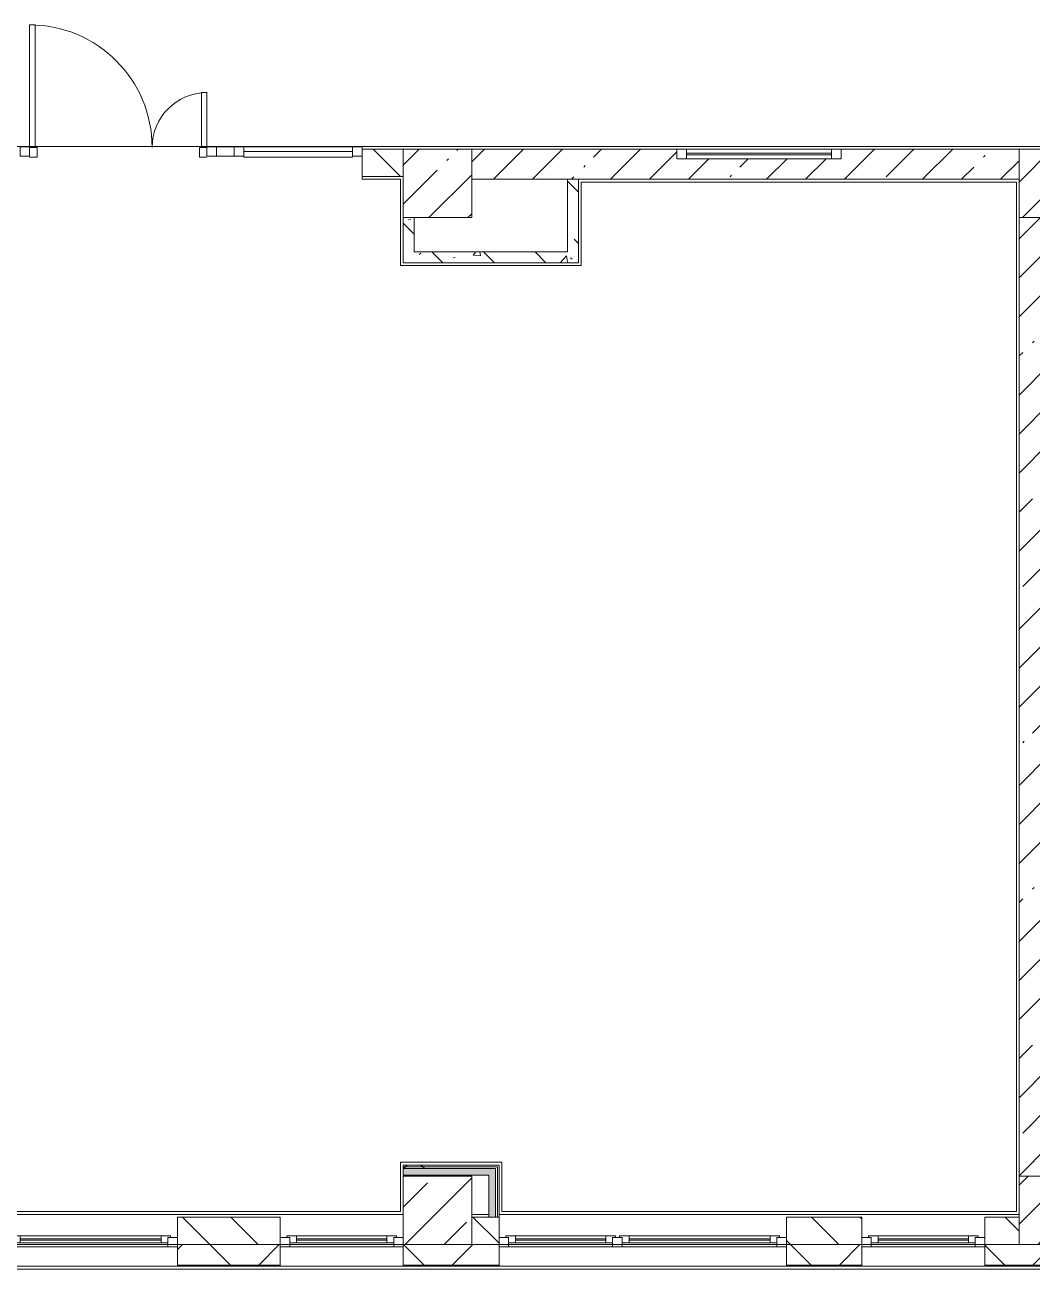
# Model space of a CAD drawing. Header units: millimetres. Extents: x -7229 to 196340, y -8553 to 29000.
# Drawn here: x 58145 to 65505, y -280 to 8808 of the extents above; entities that cross this region are included whole.
import ezdxf

# ---------------------------------------------------------------- set-up
doc = ezdxf.new("R2010")
doc.units = ezdxf.units.MM
for name, color, linetype, lineweight, true_color in [('A-DETL-GENF-2', 7, 'Continuous', 5, 0xaaaaaa), ('A-DOOR-4', 7, 'Continuous', 5, 0xaaaaaa), ('A-FLOR-2', 7, 'Continuous', 5, 0xaaaaaa), ('I-WALL-1', 7, 'Continuous', 5, 0xe7e7e7), ('I-WALL-3', 7, 'Continuous', 5, 0x787878)]:
    doc.layers.add(name, color=color, linetype=linetype, lineweight=lineweight, true_color=true_color)
for name, color, linetype, lineweight in [('A-GLAZ', 7, 'Continuous', 5), ('A-GLAZ-CURT', 7, 'Continuous', 5), ('A-GLAZ-CWMG', 7, 'Continuous', 5), ('A-WALL', 7, 'Continuous', 5), ('A-WALL-1', 7, 'Continuous', 9), ('I-WALL', 7, 'Continuous', 5), ('S-COLS', 7, 'Continuous', 5)]:
    doc.layers.add(name, color=color, linetype=linetype, lineweight=lineweight)
pattern_1 = [(45, (0, 0), (-285.1231, 285.1231), []), (45, (285.12, 0), (-285.1231, 285.1231), [504.031, -100.806, 16.764, -84.042])]
pattern_2 = [(135, (0, 0), (-377.1708, -377.1708), [533.4, -88.9, 17.78, -88.9]), (135, (0, 376.94), (-377.1708, -377.1708), []), (50, (0, 0), (637.6445, -55.7866), [66.675, -733.425]), (355, (0, 0), (-123.3494, 668.699), [53.34, -586.74]), (100.451, (53.14, -4.65), (514.299, 612.908), [56.665, -623.315]), (46.184, (0, 177.8), (948.776, -147.15), [100.012, -1100.137]), (96.636, (79.1, 165.5), (830.909, 865.997), [84.998, -934.973]), (351.184, (0, 177.8), (830.918, 865.988), [80.01, -880.11]), (21, (88.9, 133.35), (530.6506, -357.9283), [66.675, -733.425]), (326, (88.9, 133.35), (216.308, 644.6585), [53.34, -586.74]), (71.451, (133.1, 103.5), (746.9596, 286.7243), [56.665, -623.315]), (37.5, (0, 0), (10.8105, 295.9426), [16.764, -562.864, 16.764, -578.866, -588.962]), (37.5, (0, 0), (10.8105, 295.9426), [-1175.258, 16.764, -572.198]), (7.5, (0, 0), (233.8692, 350.6318), [16.764, -322.834, 16.764, -549.529, -224.472]), (7.5, (0, 0), (233.8692, 350.6318), [-905.891, 16.764, -207.708]), (327.5, (-198.25, 0), (474.5678, -20.0513), [16.764, -205.486, 16.764, -676.656, -920.115]), (327.5, (-198.25, 0), (474.5678, -20.0513), [-915.67, 16.764, -903.351]), (317.5, (-287.15, 0), (518.4522, 88.9934), [16.764, -272.161, 16.764, -443.738, -653.415]), (317.5, (-287.15, 0), (518.4522, 88.9934), [-749.427, 16.764, -636.651])]
pattern_3 = [(45, (0, 0), (-530.33, 530.33), []), (135, (0, 0), (-530.33, -530.33), [])]

# ---------------------------------------------------------------- blocks, each defined once
blk = doc.blocks.new('BSC_Колонна _Прямоугольная - 500х500-V4-1_2_3_птичка зашивка')
at = {"layer": 'S-COLS'}
h = blk.add_hatch(dxfattribs=at)
h.set_pattern_fill('FP_7', color=256, style=0, pattern_type=2)
h.set_pattern_definition([(45, (-61160, -7650), (-285.1231, 285.1231), []), (45, (-60874.88, -7650), (-285.123, 285.123), [504.031, -100.806, 16.764, -84.042])])
h.paths.add_polyline_path([(250, -250), (250, 250), (-250, 250), (-250, -250)])
for p, q in [((250, 250), (-250, 250)), ((-250, 250), (-250, -250)), ((250, -250), (250, 250)), ((-250, -250), (250, -250))]:
    blk.add_line(p, q, dxfattribs=at)
blk = doc.blocks.new('BSC_Колонна _Прямоугольная - 500х500-V11-1_2_3_птичка зашивка')
at = {"layer": 'S-COLS'}
h = blk.add_hatch(dxfattribs=at)
h.set_pattern_fill('FP_14', color=256, style=0, pattern_type=2)
h.set_pattern_definition([(45, (-61160, -150), (-285.123, 285.123), []), (45, (-60874.88, -150), (-285.123, 285.123), [504.031, -100.806, 16.764, -84.042])])
h.paths.add_polyline_path([(-250, -250), (250, -250), (250, 250), (-250, 250), (-250, -30)])
for p, q in [((250, 250), (-250, 250)), ((-250, 250), (-250, -250)), ((250, -250), (250, 250)), ((-250, -250), (250, -250))]:
    blk.add_line(p, q, dxfattribs=at)
blk = doc.blocks.new('BSC_Колонна _Прямоугольная - 500х500-V12-1_2_3_птичка зашивка')
at = {"layer": 'S-COLS'}
h = blk.add_hatch(dxfattribs=at)
h.set_pattern_fill('FP_15', color=256, style=0, pattern_type=2)
h.set_pattern_definition([(45, (-65660, -150), (-285.1231, 285.1231), []), (45, (-65374.88, -150), (-285.1231, 285.1231), [504.031, -100.806, 16.764, -84.042])])
h.paths.add_polyline_path([(250, -250), (250, 250), (-250, 250), (-250, -250)])
for p, q in [((250, 250), (-250, 250)), ((-250, 250), (-250, -250)), ((250, -250), (250, 250)), ((-250, -250), (250, -250))]:
    blk.add_line(p, q, dxfattribs=at)
blk = doc.blocks.new('BSC_Колонна _Прямоугольная - 500х500-V15-1_2_3_птичка зашивка')
at = {"layer": 'S-COLS'}
h = blk.add_hatch(dxfattribs=at)
h.set_pattern_fill('FP_18', color=256, style=0, pattern_type=2)
h.set_pattern_definition([(45, (-65660, -7650), (-285.1231, 285.1231), []), (45, (-65374.88, -7650), (-285.1231, 285.1231), [504.031, -100.806, 16.764, -84.042])])
h.paths.add_polyline_path([(-30, -250), (250, -250), (250, 22), (220, 22), (220, 30), (250, 30), (250, 250), (-250, 250), (-250, -250)])
for p, q in [((220, 250), (-250, 250)), ((-250, 250), (-250, -250)), ((250, -250), (250, 22)), ((-250, -250), (250, -250))]:
    blk.add_line(p, q, dxfattribs=at)
blk = doc.blocks.new('120_Окно_СКБ_2Ст - 120_Окно_СКБ_2Ст 2100х2500 _мал створка справа_-V24-1_2_3_птичка зашивка')
at = {"layer": 'A-GLAZ'}
for p, q in [((-1050, -127), (-1050, -57)), ((-1050, -57), (-980, -57)), ((1050, -57), (-1050, -57)), ((-980, -57), (-980, -127)), ((150, -87), (-980, -87)), ((-980, -87), (-980, -127)), ((-930, -137), (-930, -87)), ((100, -137), (100, -87)), ((150, -127), (150, -57)), ((150, -57), (220, -57)), ((150, -127), (150, -87)), ((220, -57), (220, -127)), ((980, -87), (220, -87)), ((220, -87), (220, -127)), ((270, -137), (270, -87)), ((930, -137), (930, -87)), ((980, -127), (980, -57)), ((980, -57), (1050, -57)), ((980, -127), (980, -87)), ((1050, -57), (1050, -127)), ((-980, -127), (-1050, -127)), ((-1050, -127), (-1000, -127)), ((-980, -127), (-1000, -127)), ((-1000, -127), (-1000, -137)), ((-1000, -137), (170, -137)), ((170, -137), (-1000, -137)), ((-930, -107), (100, -107)), ((100, -117), (-930, -117)), ((220, -127), (150, -127)), ((170, -127), (150, -127)), ((170, -127), (200, -127)), ((170, -137), (170, -127)), ((220, -127), (200, -127)), ((200, -127), (200, -137)), ((200, -137), (1000, -137)), ((1000, -137), (200, -137)), ((270, -107), (930, -107)), ((930, -117), (270, -117)), ((1050, -127), (980, -127)), ((1000, -127), (980, -127)), ((1000, -127), (1050, -127)), ((1000, -137), (1000, -127))]:
    blk.add_line(p, q, dxfattribs=at)
blk = doc.blocks.new('120_Окно_СКБ_1Ст - 120_Окно_СКБ_1Ст 900х2500_h_-V41-1_2_3_птичка зашивка')
at = {"layer": 'A-GLAZ'}
for p, q in [((-450, -127), (-450, -57)), ((-450, -57), (-380, -57)), ((450, -57), (-450, -57)), ((-380, -57), (-380, -127)), ((380, -87), (-380, -87)), ((-380, -87), (-380, -127)), ((-330, -137), (-330, -87)), ((330, -137), (330, -87)), ((380, -127), (380, -57)), ((380, -57), (450, -57)), ((380, -127), (380, -87)), ((450, -57), (450, -127)), ((-380, -127), (-450, -127)), ((-450, -127), (-400, -127)), ((-380, -127), (-400, -127)), ((-400, -127), (-400, -137)), ((-400, -137), (400, -137)), ((400, -137), (-400, -137)), ((-330, -107), (330, -107)), ((330, -117), (-330, -117)), ((450, -127), (380, -127)), ((400, -127), (380, -127)), ((400, -127), (450, -127)), ((400, -137), (400, -127))]:
    blk.add_line(p, q, dxfattribs=at)
blk = doc.blocks.new('120_Окно_СКБ_1Ст - 120_Окно_СКБ_1Ст 900х2500_h_-V49-1_2_3_птичка зашивка')
at = {"layer": 'A-GLAZ'}
for p, q in [((-450, -127), (-450, -57)), ((-450, -57), (-380, -57)), ((450, -57), (-450, -57)), ((-380, -57), (-380, -127)), ((380, -87), (-380, -87)), ((-380, -87), (-380, -127)), ((-330, -137), (-330, -87)), ((330, -137), (330, -87)), ((380, -127), (380, -57)), ((380, -57), (450, -57)), ((380, -127), (380, -87)), ((450, -57), (450, -127)), ((-380, -127), (-450, -127)), ((-450, -127), (-400, -127)), ((-380, -127), (-400, -127)), ((-400, -127), (-400, -137)), ((-400, -137), (400, -137)), ((400, -137), (-400, -137)), ((-330, -107), (330, -107)), ((330, -117), (-330, -117)), ((450, -127), (380, -127)), ((400, -127), (380, -127)), ((400, -127), (450, -127)), ((400, -137), (400, -127))]:
    blk.add_line(p, q, dxfattribs=at)
blk = doc.blocks.new('Прямоугольный импост - 50 x 70 мм-31700031-1_2_3_птичка зашивка')
at = {"layer": 'A-GLAZ-CWMG'}
for p, q in [((-70, 35), (0, 35)), ((-70, -35), (-70, 35)), ((0, 35), (0, -35)), ((0, -35), (-70, -35))]:
    blk.add_line(p, q, dxfattribs=at)
blk = doc.blocks.new('Дверь_Витражная_остекление_ - ДВН_ДАО_Главный вход_1200 в свету-31742133-1_2_3_птичка зашивка')
at = {"layer": 'A-DETL-GENF-2'}
for p, q in [((-607.5, 925), (-647.5, 925)), ((-647.5, 925), (-647.5, 35)), ((-607.5, 30), (-607.5, 925)), ((647.5, 430), (607.5, 430)), ((607.5, 430), (607.5, 30)), ((647.5, 35), (647.5, 430)), ((-647.5, 30), (-607.5, 30)), ((-592.5, 30), (-647.5, 30)), ((-592.5, -40), (-592.5, 30)), ((592.5, -40), (592.5, 30)), ((592.5, 30), (647.5, 30)), ((607.5, 30), (647.5, 30)), ((-647.5, -40), (-592.5, -40)), ((647.5, -40), (592.5, -40))]:
    blk.add_line(p, q, dxfattribs=at)
at = {"layer": 'A-DOOR-4'}
for p, q in [((-647.5, 925), (-647.5, 35)), ((647.5, 430), (647.5, 35))]:
    blk.add_line(p, q, dxfattribs=at)
for centre, radius, start, end in [((-647.5, 30), 895, 360, 90), ((647.5, 30), 400, 90, 180)]:
    blk.add_arc(centre, radius, start, end, dxfattribs=at)
blk = doc.blocks.new('Системная панель - Стемалит - 40мм-31720939-1_2_3_птичка зашивка')
at = {"layer": 'A-GLAZ-CURT'}
for p, q in [((65, 35), (-65, 35)), ((-65, 35), (-65, -35)), ((65, -35), (65, 35)), ((-65, -35), (65, -35))]:
    blk.add_line(p, q, dxfattribs=at)
blk = doc.blocks.new('Прямоугольный импост - 50 x 70 мм-31687886-1_2_3_птичка зашивка')
at = {"layer": 'A-GLAZ-CWMG'}
for p, q in [((-35, 35), (35, 35)), ((-35, -35), (-35, 35)), ((35, 35), (35, -35)), ((35, -35), (-35, -35))]:
    blk.add_line(p, q, dxfattribs=at)
blk = doc.blocks.new('Прямоугольный импост - 50 x 70 мм-V147-1_2_3_птичка зашивка')
at = {"layer": 'A-GLAZ-CWMG'}
for p, q in [((0, 35), (-70, 35)), ((-70, 35), (-70, -35)), ((0, -35), (0, 35)), ((-70, -35), (0, -35))]:
    blk.add_line(p, q, dxfattribs=at)
blk = doc.blocks.new('Системная панель - Стекло - 40мм-V153-1_2_3_птичка зашивка')
at = {"layer": 'A-GLAZ-CURT'}
h = blk.add_hatch(dxfattribs=at)
h.set_pattern_fill('FP_139', color=256, style=0, pattern_type=2)
h.set_pattern_definition([(45, (-60642.5, -7383), (-1414.214, 1414.214), [1000, -3000]), (45, (-61642.5, -7883), (-1414.214, 1414.214), [3000, -1000]), (45, (-59642.5, -8383), (-1414.214, 1414.214), [1000, -3000])])
h.paths.add_polyline_path([(395.1, -40), (397.5, -35), (397.5, 0), (-397.5, 0), (-397.5, -40)])
for p, q in [((397.5, 0), (-397.5, 0)), ((-397.5, 0), (-397.5, -40)), ((397.5, -40), (397.5, 0)), ((-397.5, -40), (397.5, -40))]:
    blk.add_line(p, q, dxfattribs=at)
blk = doc.blocks.new('Прямоугольный импост - 50 x 70 мм-31702100-1_2_3_птичка зашивка')
at = {"layer": 'A-GLAZ-CWMG'}
for p, q in [((-35, 35), (35, 35)), ((-35, -35), (-35, 35)), ((35, 35), (35, -35)), ((35, -35), (-35, -35))]:
    blk.add_line(p, q, dxfattribs=at)
blk = doc.blocks.new('Прямоугольный импост - 50 x 70 мм-31720914-1_2_3_птичка зашивка')
at = {"layer": 'A-GLAZ-CWMG'}
blk.add_line((24940, 7918), (24145, 7918), dxfattribs=at)
blk = doc.blocks.new('120_Окно_СКБ_1Ст - 120_Окно_СКБ_1Ст 400х1200 EI30-24228621-1_2_3_птичка зашивка')
at = {"layer": 'A-GLAZ'}
for p, q in [((-600, 40), (-600, 110)), ((-600, 110), (-530, 110)), ((600, 110), (-600, 110)), ((-530, 110), (-530, 40)), ((530, 40), (530, 110)), ((530, 110), (600, 110)), ((600, 110), (600, 40)), ((-530, 40), (-600, 40)), ((-600, 40), (600, 40)), ((530, 80), (-530, 80)), ((530, 70), (-530, 70)), ((600, 40), (530, 40))]:
    blk.add_line(p, q, dxfattribs=at)

msp = doc.modelspace()

# ---------------------------------------------------------------- hatches: boundary and pattern name
at = {"layer": 'A-WALL'}
h = msp.add_hatch(dxfattribs=at)
h.set_pattern_fill('FP_32', color=256, style=0, pattern_type=2)
h.set_pattern_definition([(135, (0, 0), (-176.7767, -176.7767), [])])
h.paths.add_polyline_path([(47910, -100), (48160, -100), (48160, 100), (47910, 100)])
h.paths.add_polyline_path([(65410, -100), (65410, 100), (65160, 100), (65160, -100)])
h.paths.add_polyline_path([(64249.1, -100), (64260, -100), (64260, 100), (63710, 100), (63710, -100)])
h.paths.add_polyline_path([(49771.5, -100), (49771.5, 100), (49060, 100), (49060, -100)])
h.paths.add_polyline_path([(51871.5, -100), (51910, -94.7), (51910, 100), (51871.5, 100)])
h.paths.add_polyline_path([(57160, -100), (57160, 100), (56910, 100), (56910, -100), (57033.4, -100)])
h.paths.add_polyline_path([(61543.2, -100), (61610, -100), (61610, 100), (61410, 100), (61410, -100)])
h.paths.add_polyline_path([(52523.6, -100), (53310, -100), (53310, 100), (52410, 100), (52410, -100)])
h.paths.add_polyline_path([(59260, -100), (60010, -100), (60010, 100), (59260, 100)])
h = msp.add_hatch(dxfattribs=at)
h.set_pattern_fill('FP_21', color=256, style=0, pattern_type=2)
h.set_pattern_definition([(45, (0, 0), (-353.5534, 353.5534), []), (135, (0, 0), (-353.5534, -353.5534), [])])
h.paths.add_polyline_path([(75693.8, -250), (75700, -250), (75700, -100), (73980, -100), (73980, -250), (75692.1, -250)])
h.paths.add_polyline_path([(67060, -250), (70660, -250), (70660, -100), (67060, -100), (67060, -113)])
h.paths.add_polyline_path([(71560, -250), (72280, -250), (72280, -100), (71560, -101.8), (71560, -118)])
h.paths.add_polyline_path([(60910, -250), (61610, -250), (61610, -100), (60910, -100), (60910, -128.3)])
h.paths.add_polyline_path([(66053, -250), (66160, -250), (66160, -100), (65160, -100), (65160, -250)])
h.paths.add_polyline_path([(64260, -250), (64260, -100), (63710, -100), (63710, -250), (64249.1, -250)])
h.paths.add_polyline_path([(56410, -250), (57160, -250), (57160, -100), (56410, -100), (56410, -139.5)])
h.paths.add_polyline_path([(59260, -250), (60010, -250), (60010, -100), (59260, -100), (59260, -132.4)])
h.paths.add_polyline_path([(51871.5, -250), (53310, -250), (53310, -100), (51871.5, -100), (51871.5, -150.7)])
h.paths.add_polyline_path([(49060, -250), (49771.5, -250), (49771.5, -100), (49060, -100), (49060, -157.7)])
h.paths.add_polyline_path([(42737.5, -250), (44310, -250), (44310, -100), (42737.5, -100), (42737.5, -173.5)])
h.paths.add_polyline_path([(48160, -250), (48160, -100), (47410, -100), (47410, -250), (48013.7, -250)])
h.paths.add_polyline_path([(29209.7, -250), (30210, -250), (30210, -100), (29209.7, -100), (29209.7, -207.1)])
h.paths.add_polyline_path([(39040, -250), (39040, -100), (37990, -100), (37990, -250), (38994.1, -250)])
h.paths.add_polyline_path([(37090, -250), (37090, -100), (35970, -100), (35970, -250), (36288.2, -250)])
h.paths.add_polyline_path([(33870, -250), (33870, -100), (33010, -100), (33010, -250)])
h.paths.add_polyline_path([(27310, -250), (28309.7, -250), (28309.7, -100), (27310, -100), (27310, -211.8)])
h.paths.add_polyline_path([(39940, -250), (40637.5, -250), (40637.5, -100), (39940, -100), (39940, -180.4)])
h.paths.add_polyline_path([(14860, -250), (15610, -250), (15610, -100), (14860, -100), (14860, -242.8)])
h.paths.add_polyline_path([(16510, -250), (17260, -250), (17260, -100), (16510, -100), (16510, -238.7)])
h.paths.add_polyline_path([(26410, -250), (26410, -100), (25435, -100), (25435, -250), (26366.6, -250)])
h.paths.add_polyline_path([(21610, -250), (22635, -250), (22635, -100), (21610, -100), (21610, -226)])
h.paths.add_polyline_path([(20710, -250), (20710, -100), (19360, -100), (19360, -250)])
h.paths.add_polyline_path([(9910, -250), (9910, -100), (9159.7, -100), (9159.7, -250), (9229.3, -250)])
h.paths.add_polyline_path([(-260, -250), (3730, -250), (3730, -100), (-260, -100), (-260, -210)])
h.paths.add_polyline_path([(12010, -250), (12760, -248), (12760, -100), (12010, -100), (12010, -249.9)])
h.paths.add_polyline_path([(7660, -250), (8259.7, -250), (8259.7, -100), (6830, -100), (6830, -250), (7425.4, -250)])
at = {"layer": 'I-WALL'}
h = msp.add_hatch(dxfattribs=at)
h.set_pattern_fill('FP_31', color=256, style=0, pattern_type=2)
h.set_pattern_definition([(135, (0, 0), (-353.5534, -353.5534), [])])
h.paths.add_polyline_path([(60910, 7700), (60910, 7900), (60610, 7900), (60610, 7700), (60890, 7700)])
h.paths.add_polyline_path([(57033.4, 7700), (58110, 7700), (58110, 7900), (56910, 7900), (56910, 7700), (56983.6, 7700)])
h = msp.add_hatch(dxfattribs=at)
h.set_pattern_fill('FP_1', color=256, style=0, pattern_type=2)
h.set_pattern_definition(pattern_1)
h.paths.add_polyline_path([(61410, 7680), (65410, 7680), (65410, 7900), (64110, 7900), (64110, 7830), (62910, 7830), (62910, 7900), (61410, 7900), (61410, 7876.8)])
h = msp.add_hatch(dxfattribs=at)
h.set_pattern_fill('FP_1', color=256, style=0, pattern_type=2)
h.set_pattern_definition(pattern_1)
h.paths.add_polyline_path([(65630, 400), (65630, 7400), (65410, 7400), (65410, 400)])
h = msp.add_hatch(dxfattribs=at)
h.set_pattern_fill('FP_137', color=256, style=0, pattern_type=2)
h.set_pattern_definition(pattern_3)
h.paths.add_polyline_path([(61610, 467.5), (61610, 480), (60910, 480), (60910, 467.5), (61597.5, 467.5)])
h = msp.add_hatch(dxfattribs=at)
h.set_pattern_fill('FP_137', color=256, style=0, pattern_type=2)
h.set_pattern_definition(pattern_3)
h.paths.add_polyline_path([(61535, 455), (61597.5, 455), (61597.5, 467.5), (60910, 467.5), (60910, 455), (61410, 455)])
at = {"layer": 'I-WALL-1'}
for points in [[(60910, 405), (61585, 405), (61585, 455), (60910, 455)], [(61543.2, 100), (61585, 100), (61585, 405), (61535, 405), (61535, 100)]]:
    msp.add_hatch(color=256, dxfattribs=at).paths.add_polyline_path(points)
at = {"layer": 'I-WALL-3'}
h = msp.add_hatch(dxfattribs=at)
h.set_pattern_fill('FP_30', color=256, style=0, pattern_type=2)
h.set_pattern_definition(pattern_2)
h.paths.add_polyline_path([(62190, 7070), (62190, 7680), (62110, 7680), (62110, 7070)])
h = msp.add_hatch(dxfattribs=at)
h.set_pattern_fill('FP_30', color=256, style=0, pattern_type=2)
h.set_pattern_definition(pattern_2)
h.paths.add_polyline_path([(60910, 7070), (60990, 7070), (60990, 7400), (60910, 7400)])
h = msp.add_hatch(dxfattribs=at)
h.set_pattern_fill('FP_30', color=256, style=0, pattern_type=2)
h.set_pattern_definition(pattern_2)
h.paths.add_polyline_path([(61410, 7070), (62110, 7070), (62110, 7150), (60990, 7150), (60990, 7070)])

# ---------------------------------------------------------------- linework, layer by layer
at = {"layer": 'A-FLOR-2'}
for p, q in [((38740, 7920), (65916.3, 7920)), ((60610, 7680), (60610, 7700)), ((60890, 7680), (60610, 7680)), ((60890, 7050), (60890, 7680)), ((65390, 7660), (62210, 7660)), ((62210, 7660), (62210, 7050)), ((65390, 140), (65390, 7660)), ((62210, 7050), (60890, 7050)), ((60890, 140), (60890, 500)), ((60890, 500), (61630, 500)), ((61630, 500), (61630, 140)), ((57180, 140), (60890, 140)), ((61630, 140), (65390, 140))]:
    msp.add_line(p, q, dxfattribs=at)
at = {"layer": 'A-WALL'}
for p, q in [((60010, 100), (59260, 100)), ((59260, 100), (59260, -258)), ((60010, -258), (60010, 100)), ((61535, 100), (61410, 100)), ((61610, -258), (61610, 100)), ((64260, 100), (63710, 100)), ((63710, 100), (63710, -258)), ((64260, -258), (64260, 100)), ((65410, 100), (65160, 100)), ((65160, 100), (65160, -258)), ((57160, -100), (59260, -100)), ((60010, -100), (60910, -100)), ((60910, -100), (60910, -258)), ((61610, -100), (63710, -100)), ((64260, -100), (65160, -100)), ((64260, -258), (49060, -258)), ((64260, -258), (72280, -258)), ((72280, -280), (-290, -280))]:
    msp.add_line(p, q, dxfattribs=at)
at = {"layer": 'A-WALL-1'}
for p, q in [((62190, 7680), (62110, 7680)), ((61597.5, 467.5), (60910, 467.5)), ((61585, 455), (60910, 455)), ((61585, 455), (61585, 100)), ((61597.5, 467.5), (61597.5, 100)), ((60010, -100), (59260, -100)), ((61610, -100), (61410, -100)), ((64260, -100), (63710, -100)), ((65410, -100), (65160, -100)), ((59260, -250), (60010, -250)), ((59260, -253), (60010, -253)), ((60910, -250), (61610, -250)), ((60910, -253), (61610, -253)), ((63710, -250), (64260, -250)), ((63710, -253), (64260, -253)), ((65160, -250), (66160, -250)), ((65160, -253), (66160, -253))]:
    msp.add_line(p, q, dxfattribs=at)
at = {"layer": 'I-WALL'}
for p, q in [((60910, 7900), (60610, 7900)), ((60610, 7900), (60610, 7700)), ((62910, 7900), (61410, 7900)), ((65410, 7900), (64110, 7900)), ((60610, 7700), (60910, 7700)), ((61410, 7680), (62110, 7680)), ((62110, 7680), (62110, 7150)), ((62190, 7070), (62190, 7680)), ((62190, 7680), (65410, 7680)), ((60910, 7400), (60910, 7070)), ((60990, 7150), (60990, 7400)), ((65410, 7400), (65410, 400)), ((62110, 7150), (60990, 7150)), ((60910, 7070), (62190, 7070)), ((61610, 480), (60910, 480)), ((60910, 480), (60910, 405)), ((61610, 100), (61610, 480)), ((60910, 405), (61535, 405)), ((61535, 405), (61535, 100)), ((57159.3, 120), (60910, 120)), ((61410, 120), (61535, 120)), ((61535, 100), (61610, 100)), ((61609.2, 120), (65410, 120))]:
    msp.add_line(p, q, dxfattribs=at)

# ---------------------------------------------------------------- block references
at = {"layer": 'A-DOOR-4'}
msp.add_blockref('Дверь_Витражная_остекление_ - ДВН_ДАО_Главный вход_1200 в свету-31742133-1_2_3_птичка зашивка', (58827.5, 7883), dxfattribs=at)
at = {"layer": 'A-GLAZ'}
msp.add_blockref('120_Окно_СКБ_1Ст - 120_Окно_СКБ_1Ст 400х1200 EI30-24228621-1_2_3_птичка зашивка', (63510, 7790), dxfattribs=at)
at = {"layer": 'A-GLAZ', "rotation": 180}
for name, p in [('120_Окно_СКБ_2Ст - 120_Окно_СКБ_2Ст 2100х2500 _мал створка справа_-V24-1_2_3_птичка зашивка', (58210, -175)), ('120_Окно_СКБ_1Ст - 120_Окно_СКБ_1Ст 900х2500_h_-V49-1_2_3_птичка зашивка', (60460, -175)), ('120_Окно_СКБ_2Ст - 120_Окно_СКБ_2Ст 2100х2500 _мал створка справа_-V24-1_2_3_птичка зашивка', (62660, -175)), ('120_Окно_СКБ_1Ст - 120_Окно_СКБ_1Ст 900х2500_h_-V41-1_2_3_птичка зашивка', (64710, -175))]:
    msp.add_blockref(name, p, dxfattribs=at)
at = {"layer": 'A-GLAZ-CURT'}
for name, p in [('Системная панель - Стемалит - 40мм-31720939-1_2_3_птичка зашивка', (59610, 7883)), ('Системная панель - Стекло - 40мм-V153-1_2_3_птичка зашивка', (60142.5, 7883))]:
    msp.add_blockref(name, p, dxfattribs=at)
at = {"layer": 'A-GLAZ-CWMG', "rotation": 180}
msp.add_blockref('Прямоугольный импост - 50 x 70 мм-V147-1_2_3_птичка зашивка', (58110, 7883), dxfattribs=at)
at = {"layer": 'A-GLAZ-CWMG', "extrusion": (0, 0, -1), "rotation": 180}
for name, p in [('Прямоугольный импост - 50 x 70 мм-31687886-1_2_3_птичка зашивка', (-59510, 7883)), ('Прямоугольный импост - 50 x 70 мм-31702100-1_2_3_птичка зашивка', (-59710, 7883)), ('Прямоугольный импост - 50 x 70 мм-31700031-1_2_3_птичка зашивка', (-60610, 7883))]:
    msp.add_blockref(name, p, dxfattribs=at)
at = {"layer": 'A-GLAZ-CWMG'}
msp.add_blockref('Прямоугольный импост - 50 x 70 мм-31720914-1_2_3_птичка зашивка', (35600, 0), dxfattribs=at)
at = {"layer": 'S-COLS'}
for name, p in [('BSC_Колонна _Прямоугольная - 500х500-V4-1_2_3_птичка зашивка', (61160, 7650)), ('BSC_Колонна _Прямоугольная - 500х500-V15-1_2_3_птичка зашивка', (65660, 7650)), ('BSC_Колонна _Прямоугольная - 500х500-V11-1_2_3_птичка зашивка', (61160, 150)), ('BSC_Колонна _Прямоугольная - 500х500-V12-1_2_3_птичка зашивка', (65660, 150))]:
    msp.add_blockref(name, p, dxfattribs=at)

doc.saveas('drawing.dxf')
